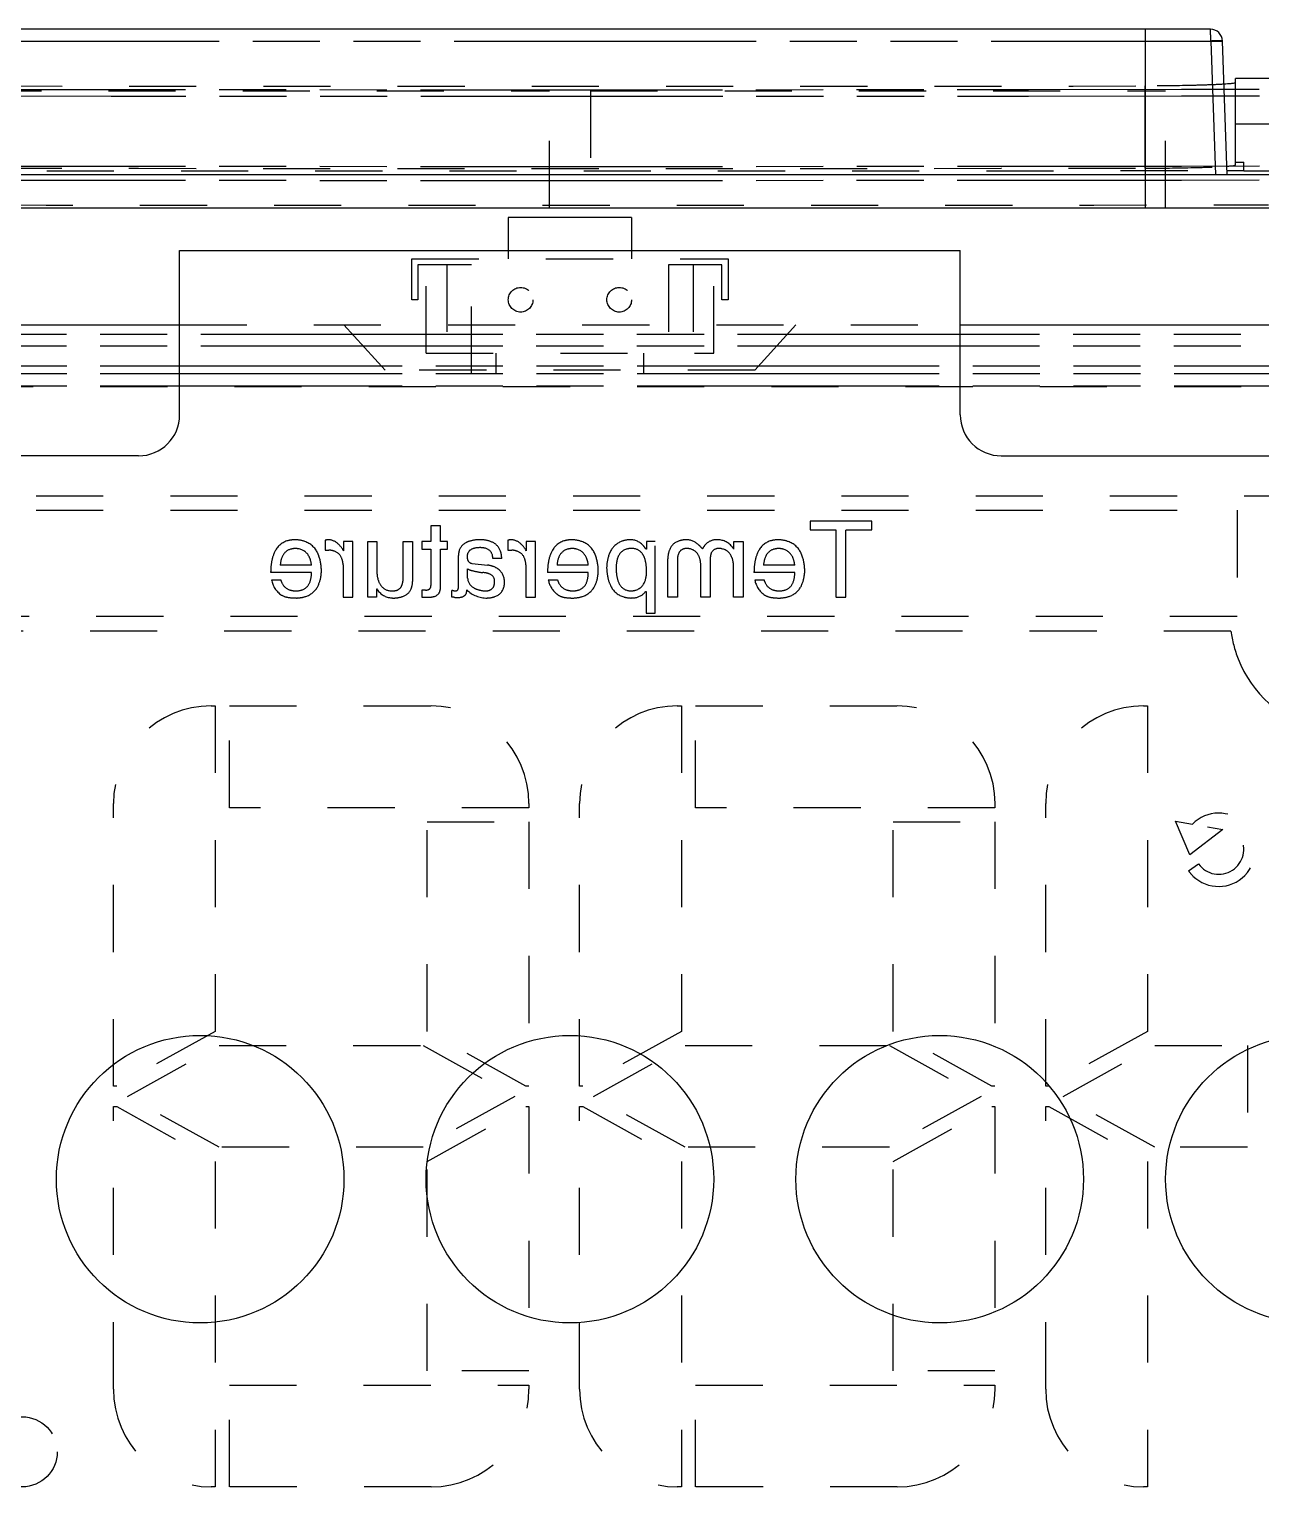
# Model space of a CAD drawing. Header units: millimetres. Extents: x 314 to 590, y -134 to 215.
# Drawn here: x 341.09 to 371.07, y 179.95 to 215.44 of the extents above; entities that cross this region are included whole.
import ezdxf

# ---------------------------------------------------------------- set-up
doc = ezdxf.new("R2010")
doc.units = ezdxf.units.MM
doc.header["$LTSCALE"] = 16.335
doc.linetypes.add('HIDDEN', pattern=[0.2, 0.1, -0.1])
doc.linetypes.add('PHANTOM', pattern=[0.8, 0.45, -0.05, 0.1, -0.05, 0.1, -0.05])
doc.layers.get('0').update_dxf_attribs({"linetype": 'CONTINUOUS'})
doc.layers.add('DEFAULT_2', color=8, linetype='HIDDEN')
doc.layers.add('DEFAULT_3', color=7, linetype='PHANTOM')

msp = doc.modelspace()

# ---------------------------------------------------------------- linework, layer by layer
at = {"color": 7, "linetype": 'Continuous'}
for p, q in [((369.842, 215.439), (338.67, 215.439)), ((370.256, 211.889), (370.142, 215.149)), ((370.456, 212.134), (370.456, 214.239)), ((384.263, 214.239), (370.456, 214.239)), ((370.456, 213.137), (384.27, 213.137)), ((381.256, 211.889), (327.256, 211.889)), ((370.256, 211.997), (370.656, 211.998)), ((370.456, 212.202), (370.656, 212.202)), ((370.656, 211.989), (370.656, 212.202)), ((370.656, 211.989), (371.656, 211.989)), ((327.256, 211.089), (381.256, 211.089)), ((352.756, 210.85), (352.756, 210.05)), ((355.756, 210.85), (352.756, 210.85)), ((355.756, 210.85), (355.756, 210.05)), ((344.756, 206.05), (344.756, 210.05)), ((344.756, 210.05), (363.756, 210.05)), ((363.756, 206.05), (363.756, 210.05)), ((329.256, 208.239), (344.756, 208.239)), ((363.756, 208.239), (379.256, 208.239)), ((343.756, 205.05), (324.954, 205.05)), ((364.756, 205.05), (383.558, 205.05))]:
    msp.add_line(p, q, dxfattribs=at)
at = {"color": 4, "linetype": 'Continuous'}
for centre in [(345.256, 187.439), (354.256, 187.439), (363.256, 187.439), (372.256, 187.439)]:
    msp.add_circle(centre, 3.5, dxfattribs=at)
at = {"color": 7, "linetype": 'Continuous'}
for centre, radius, start, end in [((369.842, 215.139), 0.3, 2, 90), ((343.756, 206.05), 1, 270, 0), ((364.756, 206.05), 1, 180, 270)]:
    msp.add_arc(centre, radius, start, end, dxfattribs=at)
for points, knots in [([(370.381, 214.115), (370.368, 214.114), (370.302, 214.106), (370.235, 214.101), (370.181, 214.098)], [0, 0, 0, 0, 0.193635, 1, 1, 1, 1]), ([(370.437, 214.125), (370.433, 214.124), (370.415, 214.12), (370.396, 214.117), (370.381, 214.115)], [0, 0, 0, 0, 0.191079, 1, 1, 1, 1]), ([(370.252, 212.102), (370.282, 212.104), (370.333, 212.108), (370.396, 212.116), (370.434, 212.123), (370.451, 212.128), (370.456, 212.133), (370.456, 212.134)], [0, 0, 0, 0, 0.425862, 0.734775, 0.924078, 0.974691, 1, 1, 1, 1])]:
    msp.add_open_spline(points, degree=3, knots=knots, dxfattribs=at)
at = {"layer": 'DEFAULT_2', "color": 8, "linetype": 'PHANTOM'}
for p, q in [((368.256, 215.439), (368.256, 211.089)), ((338.37, 215.149), (370.142, 215.149)), ((368.256, 212.055), (368.256, 214.056)), ((378.756, 208.008), (329.756, 208.008)), ((378.756, 207.719), (329.756, 207.719)), ((329.756, 207.239), (378.756, 207.239)), ((329.756, 207.058), (378.756, 207.058)), ((329.756, 206.758), (378.756, 206.758))]:
    msp.add_line(p, q, dxfattribs=at)
at = {"layer": 'DEFAULT_2', "color": 8, "linetype": 'HIDDEN'}
for p, q in [((339.756, 213.939), (353.756, 213.939)), ((353.756, 211.089), (353.756, 213.939)), ((354.756, 213.939), (354.756, 211.089)), ((354.756, 213.939), (368.756, 213.939)), ((368.756, 211.089), (368.756, 213.939)), ((350.406, 208.85), (350.406, 209.85)), ((350.406, 209.85), (358.106, 209.85)), ((350.756, 207.55), (350.756, 209.85)), ((352.756, 210.05), (352.756, 209.85)), ((355.756, 210.05), (355.756, 209.85)), ((357.756, 207.55), (357.756, 209.85)), ((358.106, 209.85), (358.106, 208.85)), ((350.556, 209.7), (350.556, 208.85)), ((351.856, 209.7), (350.556, 209.7)), ((351.256, 209.7), (351.256, 207.55)), ((351.856, 207.05), (351.856, 209.7)), ((356.656, 209.7), (356.656, 207.05)), ((357.956, 209.7), (356.656, 209.7)), ((357.256, 209.7), (357.256, 207.55)), ((357.956, 208.85), (357.956, 209.7)), ((350.556, 208.85), (350.406, 208.85)), ((358.106, 208.85), (357.956, 208.85)), ((344.756, 208.239), (363.756, 208.239)), ((349.756, 207.139), (348.756, 208.239)), ((359.756, 208.239), (358.756, 207.139)), ((350.756, 207.55), (357.756, 207.55)), ((352.456, 207.55), (352.456, 207.05)), ((356.056, 207.05), (356.056, 207.55)), ((358.756, 207.139), (349.756, 207.139)), ((352.456, 207.05), (351.856, 207.05)), ((356.656, 207.05), (356.056, 207.05)), ((329.756, 206.739), (378.756, 206.739)), ((331.463, 204.077), (377.051, 204.077)), ((331.463, 203.724), (370.495, 203.724)), ((370.495, 203.724), (370.495, 201.135)), ((360.103, 203.463), (360.103, 203.251)), ((361.603, 203.463), (360.103, 203.463)), ((361.603, 203.251), (361.603, 203.463)), ((350.873, 203.342), (350.873, 202.967)), ((351.106, 203.342), (350.873, 203.342)), ((351.106, 202.967), (351.106, 203.342)), ((360.103, 203.251), (360.732, 203.251)), ((360.732, 203.251), (360.732, 201.609)), ((360.975, 201.609), (360.975, 203.251)), ((360.975, 203.251), (361.603, 203.251)), ((348.299, 202.997), (348.299, 202.754)), ((348.319, 202.997), (348.299, 202.997)), ((348.299, 202.754), (348.39, 202.754)), ((348.745, 202.967), (348.745, 202.734)), ((348.968, 202.967), (348.745, 202.967)), ((348.968, 201.609), (348.968, 202.967)), ((349.333, 201.609), (349.333, 202.967)), ((349.333, 202.967), (349.555, 202.967)), ((349.555, 202.967), (349.555, 202.217)), ((350.194, 202.065), (350.194, 202.967)), ((350.194, 202.967), (350.427, 202.967)), ((350.427, 202.967), (350.427, 201.994)), ((350.65, 202.967), (350.65, 202.774)), ((350.873, 202.967), (350.65, 202.967)), ((350.65, 202.774), (350.873, 202.774)), ((350.873, 202.774), (350.873, 201.893)), ((351.278, 202.967), (351.106, 202.967)), ((351.106, 201.873), (351.106, 202.774)), ((351.106, 202.774), (351.278, 202.774)), ((351.278, 202.774), (351.278, 202.967)), ((352.748, 202.997), (352.748, 202.754)), ((352.768, 202.997), (352.748, 202.997)), ((352.748, 202.754), (352.839, 202.754)), ((353.193, 202.967), (353.193, 202.734)), ((353.416, 202.967), (353.193, 202.967)), ((353.416, 201.609), (353.416, 202.967)), ((356.111, 202.774), (356.101, 202.784)), ((356.121, 202.774), (356.111, 202.774)), ((356.121, 202.967), (356.121, 202.774)), ((356.334, 202.967), (356.121, 202.967)), ((356.334, 201.222), (356.334, 202.967)), ((357.479, 202.784), (357.489, 202.794)), ((358.249, 202.774), (358.249, 202.967)), ((358.249, 202.967), (358.472, 202.967)), ((358.472, 202.967), (358.472, 201.609)), ((347.964, 202.389), (347.205, 202.389)), ((348.735, 202.399), (348.735, 201.609)), ((351.542, 201.842), (351.542, 202.622)), ((351.764, 202.075), (351.764, 202.298)), ((351.865, 202.432), (351.876, 202.43)), ((351.876, 202.43), (352.251, 202.389)), ((352.595, 202.551), (352.382, 202.551)), ((353.183, 202.399), (353.183, 201.609)), ((354.703, 202.389), (353.943, 202.389)), ((356.638, 201.609), (356.638, 202.541)), ((356.871, 202.48), (356.871, 201.609)), ((357.439, 201.609), (357.439, 202.43)), ((357.672, 202.541), (357.672, 201.609)), ((358.239, 201.609), (358.239, 202.349)), ((359.729, 202.389), (358.969, 202.389)), ((347.964, 202.207), (346.972, 202.207)), ((346.992, 202.034), (347.215, 202.034)), ((354.703, 202.207), (353.71, 202.207)), ((353.73, 202.034), (353.953, 202.034)), ((359.729, 202.207), (358.736, 202.207)), ((358.756, 202.034), (358.979, 202.034)), ((348.735, 201.609), (348.968, 201.609)), ((349.545, 201.609), (349.333, 201.609)), ((349.555, 201.812), (349.545, 201.802)), ((349.545, 201.802), (349.545, 201.609)), ((350.65, 201.781), (350.65, 201.609)), ((350.741, 201.781), (350.65, 201.781)), ((350.65, 201.609), (350.823, 201.609)), ((351.379, 201.609), (351.379, 201.771)), ((351.43, 201.609), (351.379, 201.609)), ((351.43, 201.761), (351.461, 201.761)), ((353.183, 201.609), (353.416, 201.609)), ((356.101, 201.751), (356.111, 201.751)), ((356.111, 201.751), (356.111, 201.222)), ((356.871, 201.609), (356.638, 201.609)), ((357.672, 201.609), (357.439, 201.609)), ((358.472, 201.609), (358.239, 201.609)), ((360.732, 201.609), (360.975, 201.609)), ((370.495, 201.135), (329.433, 201.135)), ((356.111, 201.222), (356.334, 201.222)), ((370.346, 200.782), (329.081, 200.782)), ((345.525, 198.962), (345.624, 198.962)), ((345.624, 198.962), (345.624, 191.037)), ((345.968, 196.484), (345.968, 198.962)), ((345.968, 198.962), (350.878, 198.962)), ((356.87, 198.962), (356.97, 198.962)), ((356.97, 198.962), (356.97, 191.037)), ((357.314, 196.484), (357.314, 198.962)), ((357.314, 198.962), (362.223, 198.962)), ((368.216, 198.962), (368.315, 198.962)), ((368.315, 198.962), (368.315, 191.037)), ((343.146, 189.703), (343.146, 196.583)), ((353.257, 196.484), (345.968, 196.484)), ((353.257, 196.583), (353.257, 196.484)), ((354.491, 189.703), (354.491, 196.583)), ((364.602, 196.484), (357.314, 196.484)), ((364.602, 196.583), (364.602, 196.484)), ((365.836, 189.703), (365.836, 196.583)), ((350.779, 191.037), (350.779, 196.14)), ((350.779, 196.14), (353.257, 196.14)), ((353.257, 196.14), (353.257, 189.703)), ((362.124, 191.037), (362.124, 196.14)), ((362.124, 196.14), (364.602, 196.14)), ((364.602, 196.14), (364.602, 189.703)), ((369.345, 195.333), (368.995, 196.156)), ((368.995, 196.156), (369.408, 196.084)), ((370.152, 195.952), (369.345, 195.333)), ((369.779, 196.019), (370.152, 195.952)), ((369.313, 194.95), (369.557, 195.113)), ((345.624, 191.037), (343.223, 189.703)), ((353.18, 189.703), (350.779, 191.037)), ((356.97, 191.037), (354.568, 189.703)), ((364.525, 189.703), (362.124, 191.037)), ((368.315, 191.037), (365.914, 189.703)), ((343.486, 189.455), (345.716, 190.694)), ((345.716, 190.694), (350.687, 190.694)), ((350.687, 190.694), (352.918, 189.455)), ((354.831, 189.455), (357.061, 190.694)), ((357.061, 190.694), (362.032, 190.694)), ((362.032, 190.694), (364.263, 189.455)), ((366.261, 189.455), (368.491, 190.694)), ((368.491, 190.694), (370.746, 190.694)), ((370.746, 190.694), (370.746, 188.216)), ((343.223, 189.703), (343.146, 189.703)), ((353.257, 189.703), (353.18, 189.703)), ((354.568, 189.703), (354.491, 189.703)), ((364.602, 189.703), (364.525, 189.703)), ((365.914, 189.703), (365.836, 189.703)), ((343.146, 182.328), (343.146, 189.207)), ((343.146, 189.207), (343.223, 189.207)), ((343.223, 189.207), (345.624, 187.873)), ((345.716, 188.216), (343.486, 189.455)), ((352.918, 189.455), (350.687, 188.216)), ((350.779, 187.873), (353.18, 189.207)), ((353.18, 189.207), (353.257, 189.207)), ((353.257, 189.207), (353.257, 182.771)), ((354.491, 182.328), (354.491, 189.207)), ((354.491, 189.207), (354.568, 189.207)), ((354.568, 189.207), (356.97, 187.873)), ((357.061, 188.216), (354.831, 189.455)), ((364.263, 189.455), (362.032, 188.216)), ((362.124, 187.873), (364.525, 189.207)), ((364.525, 189.207), (364.602, 189.207)), ((364.602, 189.207), (364.602, 182.771)), ((365.836, 182.328), (365.836, 189.207)), ((365.836, 189.207), (365.914, 189.207)), ((365.914, 189.207), (368.315, 187.873)), ((368.491, 188.216), (366.261, 189.455)), ((350.687, 188.216), (345.716, 188.216)), ((362.032, 188.216), (357.061, 188.216)), ((370.746, 188.216), (368.491, 188.216)), ((345.624, 187.873), (345.624, 179.948)), ((350.779, 182.771), (350.779, 187.873)), ((356.97, 187.873), (356.97, 179.948)), ((362.124, 182.771), (362.124, 187.873)), ((368.315, 187.873), (368.315, 179.948)), ((345.968, 179.948), (345.968, 182.427)), ((345.968, 182.427), (353.257, 182.427)), ((353.257, 182.771), (350.779, 182.771)), ((353.257, 182.427), (353.257, 182.328)), ((357.314, 179.948), (357.314, 182.427)), ((357.314, 182.427), (364.602, 182.427)), ((364.602, 182.771), (362.124, 182.771)), ((364.602, 182.427), (364.602, 182.328)), ((345.624, 179.948), (345.525, 179.948)), ((350.878, 179.948), (345.968, 179.948)), ((356.97, 179.948), (356.87, 179.948)), ((362.223, 179.948), (357.314, 179.948)), ((368.315, 179.948), (368.216, 179.948))]:
    msp.add_line(p, q, dxfattribs=at)
for centre, radius in [((353.056, 208.85), 0.3), ((355.456, 208.85), 0.3), ((340.924, 180.801), 0.853)]:
    msp.add_circle(centre, radius, dxfattribs=at)
at = {"layer": 'DEFAULT_2', "color": 8, "linetype": 'PHANTOM'}
for centre, radius, start, end in [((354.256, 11664.863), 11450.899, 269.8510165, 270.1489835), ((354.256, 11663.77), 11449.965, 269.8510376, 270.1489637), ((354.256, 11663.772), 11451.675, 269.8510376, 270.1489637), ((354.257, 11663.804), 11452.048, 269.8510303, 270.1489566)]:
    msp.add_arc(centre, radius, start, end, dxfattribs=at)
at = {"layer": 'DEFAULT_2', "color": 8, "linetype": 'HIDDEN'}
for centre, radius, start, end in [((354.256, 11666.642), 11454.656, 269.9199692, 270.0800308), ((354.256, 11665.907), 11454.757, 269.9149679, 270.0850324), ((347.567, 202.313), 0.694, 90.6492, 104.5639), ((347.546, 202.214), 0.794, 70.9361, 89.0313), ((348.361, 202.92), 0.0875, 90.3924, 118.1366), ((348.361, 202.641), 0.367, 47.4599, 90.0811), ((352.057, 202.166), 0.842, 91.301, 109.1645), ((352.041, 201.88), 1.128, 85.1664, 90.1501), ((352.809, 202.92), 0.0875, 90.3924, 118.1366), ((352.809, 202.641), 0.367, 47.4599, 90.0811), ((354.306, 202.313), 0.694, 90.6502, 104.5601), ((354.284, 202.214), 0.793, 70.9315, 89.0328), ((355.745, 202.329), 0.679, 92.3998, 110.6236), ((355.725, 202.587), 0.42, 40.5196, 91.1606), ((357.102, 202.399), 0.61, 93.5936, 109.2008), ((357.08, 202.566), 0.441, 48.3858, 92.0529), ((357.833, 202.537), 0.47, 89.9477, 96.8201), ((357.845, 202.548), 0.46, 39.6709, 91.4318), ((359.331, 202.313), 0.694, 90.6499, 104.5613), ((359.31, 202.214), 0.793, 70.9315, 89.0328), ((347.858, 202.333), 0.874, 152.6231, 171.9316), ((347.515, 202.514), 0.486, 104.5244, 153.0397), ((347.539, 202.48), 0.308, 106.6634, 152.9389), ((347.583, 202.333), 0.461, 89.119, 106.6967), ((347.542, 202.259), 0.537, 76.3883, 84.9454), ((347.594, 202.439), 0.351, 23.9979, 77.7511), ((347.629, 202.456), 0.538, 25.3279, 70.8579), ((347.459, 202.362), 0.731, 19.4952, 26.2639), ((348.366, 202.277), 0.478, 70.4605, 87.0729), ((348.429, 202.451), 0.293, 20.7987, 70.7072), ((348.158, 202.422), 0.665, 28.0034, 47.3752), ((352.012, 202.612), 0.47, 169.4959, 178.7816), ((351.871, 202.644), 0.326, 117.2996, 170.5624), ((351.949, 202.514), 0.477, 110.6647, 118.4716), ((351.938, 202.608), 0.182, 118.3391, 174.6623), ((352.031, 202.422), 0.391, 92.1746, 117.3826), ((352.07, 202.277), 0.538, 75.6026, 95.7836), ((352.099, 202.362), 0.643, 63.6742, 86.6799), ((352.144, 202.574), 0.233, 11.5113, 74.9635), ((352.215, 202.607), 0.372, 15.5258, 62.9311), ((352, 202.543), 0.596, 0.7721, 15.8902), ((352.814, 202.277), 0.478, 70.4605, 87.0729), ((352.877, 202.451), 0.293, 20.7987, 70.7072), ((352.606, 202.422), 0.665, 28.0034, 47.3752), ((354.594, 202.334), 0.872, 152.619, 171.9731), ((354.253, 202.514), 0.486, 104.5126, 153.0238), ((354.277, 202.48), 0.308, 106.6442, 152.9235), ((354.321, 202.333), 0.461, 89.1217, 106.6897), ((354.281, 202.26), 0.536, 76.3742, 84.9366), ((354.332, 202.438), 0.351, 24.0326, 77.7244), ((354.367, 202.456), 0.538, 25.3179, 70.8469), ((354.197, 202.362), 0.732, 19.5006, 26.2613), ((356.204, 202.3), 1.055, 160.107, 178.4535), ((355.825, 202.421), 0.658, 152.2364, 158.8316), ((355.681, 202.505), 0.491, 110.9194, 153.0868), ((355.715, 202.485), 0.306, 97.1858, 152.7189), ((355.754, 202.301), 0.493, 89.7222, 98.9955), ((355.757, 202.38), 0.415, 82.5228, 90.1111), ((355.779, 202.501), 0.292, 36.8178, 83.5894), ((355.635, 202.401), 0.467, 13.4031, 36.1015), ((355.607, 202.473), 0.584, 32.1815, 41.4704), ((357.263, 202.54), 0.625, 159.9694, 179.9066), ((357.019, 202.629), 0.365, 108.7572, 159.9749), ((357.162, 202.557), 0.285, 155.2893, 163.9095), ((357.077, 202.601), 0.19, 106.4871, 156.4461), ((357.107, 202.493), 0.302, 86.6923, 106.3029), ((357.077, 202.346), 0.451, 77.3691, 83.9414), ((357.117, 202.49), 0.302, 26.2702, 78.8559), ((356.891, 202.33), 0.744, 37.6746, 49.5968), ((357.912, 202.576), 0.476, 142.2993, 152.6493), ((357.814, 202.657), 0.349, 96.0533, 143.0354), ((358.072, 202.549), 0.4, 163.2784, 181.0535), ((357.857, 202.617), 0.174, 101.0354, 164.5039), ((357.882, 202.513), 0.281, 89.4598, 102.051), ((357.858, 202.306), 0.49, 78.3925, 86.8153), ((357.9, 202.473), 0.317, 18.774, 79.8424), ((357.716, 202.428), 0.636, 32.992, 40.5476), ((359.621, 202.333), 0.873, 152.6146, 171.949), ((359.279, 202.514), 0.486, 104.5174, 153.0243), ((359.303, 202.48), 0.308, 106.6442, 152.9235), ((359.347, 202.333), 0.461, 89.1217, 106.6897), ((359.306, 202.26), 0.536, 76.3742, 84.9366), ((359.358, 202.438), 0.351, 24.0326, 77.7244), ((359.393, 202.456), 0.538, 25.3179, 70.8469), ((359.222, 202.362), 0.732, 19.5006, 26.2613), ((348.635, 202.196), 1.664, 171.0357, 179.6375), ((347.795, 202.36), 0.591, 153.926, 177.1698), ((347.366, 202.337), 0.601, 5.0357, 24.0399), ((347.023, 202.236), 1.184, 0.5353, 18.2093), ((348.244, 202.379), 0.491, 2.3279, 20.9378), ((352.034, 202.592), 0.28, 173.1832, 190.8738), ((351.887, 202.559), 0.129, 188.8147, 260.2998), ((351.967, 202.662), 0.417, 240.952, 257.4622), ((352.168, 201.75), 0.645, 63.3785, 82.5809), ((351.984, 202.524), 0.399, 3.8593, 13.882), ((352.29, 201.994), 0.371, 8.6319, 63.4159), ((352.693, 202.379), 0.491, 2.3279, 20.9378), ((355.367, 202.198), 1.657, 171.0778, 179.7131), ((354.531, 202.361), 0.589, 153.9233, 177.2437), ((354.105, 202.337), 0.6, 5.0384, 24.0729), ((353.759, 202.235), 1.187, 0.576, 18.2152), ((356.569, 202.378), 1.421, 181.9935, 191.2001), ((356.396, 202.315), 1.015, 172.5266, 181.5298), ((355.909, 202.388), 0.522, 152.9919, 173.5049), ((354.985, 202.24), 1.137, 358.8645, 13.7082), ((357.388, 202.506), 0.517, 165.3947, 182.844), ((356.917, 202.397), 0.523, 3.5841, 25.6782), ((357.571, 202.35), 0.669, 359.8535, 19.6422), ((360.396, 202.197), 1.66, 171.0536, 179.6753), ((359.557, 202.361), 0.589, 153.9233, 177.2437), ((359.131, 202.337), 0.6, 5.0384, 24.0729), ((358.785, 202.235), 1.187, 0.576, 18.2152), ((347.546, 202.128), 0.562, 189.5412, 236.4176), ((347.646, 202.154), 0.448, 195.4579, 205.5092), ((347.541, 202.1), 0.33, 204.8639, 252.2608), ((347.637, 202.077), 0.307, 288.1826, 336.1894), ((347.352, 202.188), 0.613, 337.4345, 1.7392), ((347.451, 202.22), 0.751, 331.0174, 353.3933), ((346.983, 202.302), 1.226, 352.1001, 357.4617), ((350.542, 202.281), 0.988, 183.6928, 189.0819), ((350.104, 202.195), 0.543, 187.4796, 211.6803), ((349.769, 202.052), 0.426, 337.8435, 1.715), ((349.916, 202), 0.511, 341.0503, 359.3966), ((352.064, 202.096), 0.3, 183.9823, 241.6437), ((352.408, 204.387), 2.197, 255.9933, 262.9721), ((352.117, 201.708), 0.5, 66.9528, 87.4192), ((352.244, 202.002), 0.179, 357.6161, 67.5962), ((352.08, 201.99), 0.343, 345.325, 0.6749), ((352.148, 201.991), 0.519, 346.6038, 356.9923), ((352.088, 201.949), 0.578, 1.4698, 10.0912), ((354.273, 202.123), 0.55, 189.2416, 227.7333), ((354.382, 202.152), 0.445, 195.3503, 205.4576), ((354.28, 202.099), 0.329, 204.8396, 252.2629), ((354.376, 202.077), 0.307, 288.1552, 336.1734), ((354.09, 202.188), 0.613, 337.4267, 1.7409), ((354.189, 202.22), 0.752, 330.9953, 353.351), ((353.72, 202.303), 1.228, 352.0589, 357.4153), ((355.972, 202.251), 0.811, 190.5975, 208.8728), ((356.656, 202.31), 1.275, 181.0021, 185.8207), ((356.044, 202.228), 0.657, 184.13, 206.7272), ((355.76, 202.11), 0.343, 283.8207, 342.8038), ((355.431, 202.222), 0.69, 342.0345, 359.6112), ((359.308, 202.127), 0.56, 189.4832, 236.4756), ((359.408, 202.152), 0.445, 195.3503, 205.4576), ((359.305, 202.099), 0.329, 204.8396, 252.2629), ((359.402, 202.077), 0.307, 288.1552, 336.1734), ((359.116, 202.188), 0.613, 337.4267, 1.7409), ((359.214, 202.22), 0.752, 330.9953, 353.351), ((358.746, 202.303), 1.228, 352.0589, 357.4153), ((347.467, 202.064), 0.466, 240.1543, 263.923), ((347.589, 202.84), 1.251, 262.1266, 270.5077), ((347.603, 202.281), 0.521, 251.9239, 266.373), ((347.579, 202.257), 0.496, 268.9355, 288.1034), ((347.58, 202.389), 0.801, 271.4136, 287.9113), ((347.674, 202.104), 0.501, 287.8023, 330.2696), ((349.936, 202.029), 0.438, 209.7341, 263.4618), ((349.911, 202.084), 0.32, 212.8462, 262.3924), ((349.943, 202.239), 0.479, 261.0284, 268.4616), ((349.967, 202.208), 0.62, 262.5106, 272.2154), ((349.938, 202.073), 0.312, 268.5563, 290.1463), ((349.97, 202.251), 0.662, 271.8354, 289.2263), ((349.973, 201.973), 0.207, 290.567, 336.7645), ((350.081, 201.945), 0.337, 288.445, 340.6634), ((350.748, 201.964), 0.183, 267.9115, 292.0029), ((350.781, 201.878), 0.0902, 292.9172, 353.1076), ((350.827, 202.081), 0.472, 269.5071, 285.1837), ((350.709, 201.892), 0.164, 350.9541, 0.1394), ((350.902, 201.819), 0.2, 284.0099, 340.9514), ((350.788, 201.852), 0.318, 342.0373, 3.6454), ((351.367, 201.58), 0.192, 70.756, 86.3265), ((351.519, 201.995), 0.396, 257.0438, 285.9784), ((351.462, 201.887), 0.126, 269.5398, 280.1359), ((351.477, 201.826), 0.0633, 276.6062, 345.8462), ((351.424, 201.841), 0.117, 345.0991, 0.6756), ((351.562, 201.826), 0.222, 287.2851, 295.6282), ((351.598, 201.759), 0.146, 294.3636, 355.0755), ((351.502, 201.776), 0.242, 352.9015, 3.5674), ((352.226, 202.262), 0.674, 224.3609, 271.2154), ((352.136, 202.213), 0.437, 240.5773, 248.8742), ((352.235, 202.513), 0.753, 250.0664, 266.5603), ((352.198, 202.065), 0.304, 268.4949, 290.0961), ((352.217, 202.247), 0.659, 272.0393, 288.732), ((352.24, 201.945), 0.177, 290.72, 346.4537), ((352.328, 201.94), 0.333, 287.6774, 347.9016), ((354.352, 202.204), 0.663, 227.3697, 235.1519), ((354.205, 202.063), 0.466, 240.1321, 263.9046), ((354.327, 202.837), 1.249, 262.1185, 270.5108), ((354.341, 202.28), 0.52, 251.9094, 266.3627), ((354.317, 202.258), 0.497, 268.9348, 288.0846), ((354.318, 202.389), 0.801, 271.4138, 287.9108), ((354.411, 202.104), 0.501, 287.8047, 330.2512), ((355.704, 202.102), 0.505, 208.7607, 254.2331), ((355.733, 202.072), 0.309, 206.8474, 262.6898), ((355.767, 202.316), 0.728, 254.0508, 268.3638), ((355.758, 202.201), 0.44, 261.5445, 268.5088), ((355.706, 202.286), 0.527, 274.4441, 285.0054), ((355.749, 202.161), 0.572, 269.7333, 279.4555), ((355.786, 201.983), 0.391, 278.3233, 323.53), ((359.231, 202.063), 0.466, 240.1321, 263.9046), ((359.353, 202.837), 1.249, 262.1185, 270.5108), ((359.366, 202.28), 0.52, 251.9094, 266.3627), ((359.343, 202.258), 0.497, 268.9348, 288.0846), ((359.344, 202.389), 0.801, 271.4138, 287.9108), ((359.437, 202.104), 0.501, 287.8047, 330.2512), ((373.191, 201.161), 2.87, 187.5827, 201.4845), ((373.25, 201.191), 2.936, 201.597, 253.9148), ((345.525, 196.582), 2.38, 90.0067, 179.9912), ((350.878, 196.582), 2.38, 0.0089, 89.9933), ((356.871, 196.582), 2.38, 90.0067, 179.9912), ((362.223, 196.582), 2.38, 0.0089, 89.9933), ((368.216, 196.582), 2.38, 90.0073, 179.9906), ((370.046, 195.459), 0.893, 225.6556, 135.6401), ((370.05, 195.472), 0.61, 216.0963, 116.4193), ((370.047, 195.46), 0.894, 214.7938, 225.6432), ((345.525, 182.328), 2.38, 180.0089, 269.9933), ((350.878, 182.328), 2.38, 270.0067, 359.9912), ((356.871, 182.328), 2.38, 180.0089, 269.9933), ((362.223, 182.328), 2.38, 270.0067, 359.9912), ((368.216, 182.328), 2.38, 180.0095, 269.9927)]:
    msp.add_arc(centre, radius, start, end, dxfattribs=at)
for centre, major_axis, start_param, end_param in [((354.256, 11679.282), (0, 11465.235), -3.142814, -3.140371), ((354.256, 11679.309), (0, 11467.263), 3.140371, 3.142814)]:
    msp.add_ellipse(centre, major_axis=major_axis, ratio=0.999391, start_param=start_param, end_param=end_param, dxfattribs=at)
for points, knots in [([(370.181, 214.098), (370.065, 214.09), (369.796, 214.079), (369.155, 214.061), (368.629, 214.056), (368.257, 214.056)], [0, 0, 0, 0, 0.181045, 0.419715, 1, 1, 1, 1]), ([(370.456, 214.135), (370.456, 214.133), (370.448, 214.128), (370.442, 214.127), (370.437, 214.125)], [0, 0, 0, 0, 0.314095, 1, 1, 1, 1]), ([(368.257, 212.055), (368.651, 212.055), (369.204, 212.06), (369.869, 212.08), (370.139, 212.093), (370.252, 212.102)], [0, 0, 0, 0, 0.593185, 0.829827, 1, 1, 1, 1])]:
    msp.add_open_spline(points, degree=3, knots=knots, dxfattribs=at)
at = {"layer": 'DEFAULT_3', "color": 7, "linetype": 'PHANTOM'}
msp.add_line((369.854, 215.149), (369.968, 211.889), dxfattribs=at)
for points, knots in [([(369.854, 215.149), (369.854, 215.168), (369.854, 215.205), (369.853, 215.259), (369.852, 215.309), (369.851, 215.352), (369.849, 215.383), (369.848, 215.404), (369.847, 215.416), (369.846, 215.425), (369.845, 215.432), (369.844, 215.436), (369.843, 215.439), (369.842, 215.439)], [0, 0, 0, 0, 0.195962, 0.384181, 0.556658, 0.707269, 0.830625, 0.880716, 0.92241, 0.95527, 0.979106, 0.993859, 1, 1, 1, 1]), ([(370.142, 215.149), (370.142, 215.15), (370.14, 215.15), (370.136, 215.151), (370.129, 215.152), (370.12, 215.152), (370.108, 215.153), (370.087, 215.153), (370.056, 215.153), (370.013, 215.153), (369.964, 215.152), (369.91, 215.151), (369.873, 215.15), (369.854, 215.149)], [0, 0, 0, 0, 0.005821, 0.020436, 0.044181, 0.076969, 0.118604, 0.168646, 0.291944, 0.442567, 0.615155, 0.803618, 1, 1, 1, 1])]:
    msp.add_open_spline(points, degree=3, knots=knots, dxfattribs=at)

doc.saveas('drawing.dxf')
